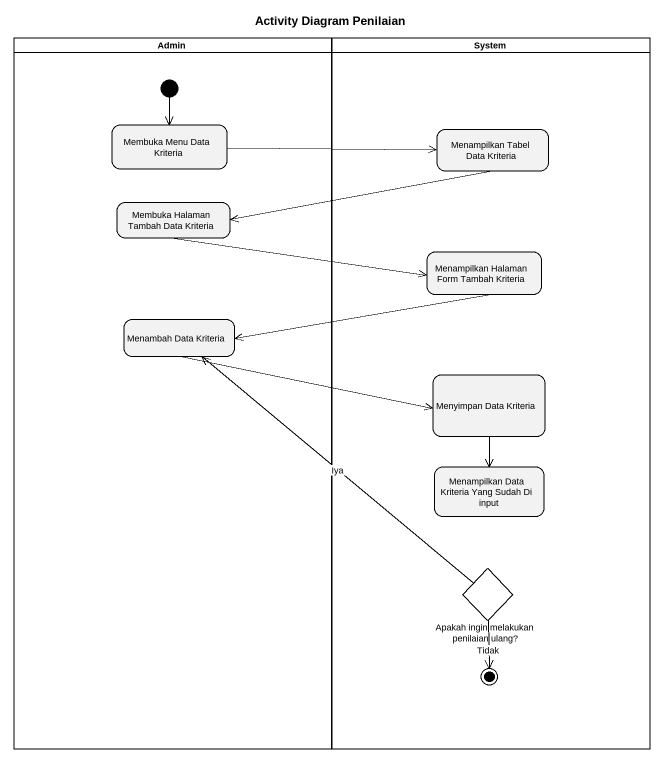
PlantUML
@startuml
title Activity Diagram Penilaian
hide empty description
state Admin <<partition>> {
  state "Membuka Menu Data Kriteria" as Membuka_Menu_Data_Kriteria
  state "Membuka Halaman Tambah Data Kriteria" as Membuka_Halaman_Tambah_Data
  state "Menambah Data Kriteria" as Menambah_Data_Kriteria
  [*] --> Membuka_Menu_Data_Kriteria
}
state System <<partition>> {
  state "Menampilkan Tabel Data Kriteria" as Menampilkan_Tabel_Data
  state "Menampilkan Halaman Form Tambah Kriteria" as Menampilkan_Halaman_Form
  state "Menyimpan Data Kriteria" as Menyimpan_Data_Kriteria
  state "Menampilkan Data Kriteria Yang Sudah Di input" as Menampilkan_Data_Kriteria
  state "Apakah ingin melakukan penilaian ulang?" as Apakah_ingin_melakukan <<choice>>
  Apakah_ingin_melakukan --> [*] : Tidak
}
Membuka_Menu_Data_Kriteria -right-> Menampilkan_Tabel_Data
Menampilkan_Tabel_Data -left-> Membuka_Halaman_Tambah_Data
Membuka_Halaman_Tambah_Data -right-> Menampilkan_Halaman_Form
Menampilkan_Halaman_Form -left-> Menambah_Data_Kriteria
Menambah_Data_Kriteria -right-> Menyimpan_Data_Kriteria
Menyimpan_Data_Kriteria --> Menampilkan_Data_Kriteria
Apakah_ingin_melakukan -up-> Menambah_Data_Kriteria : Iya
@enduml
